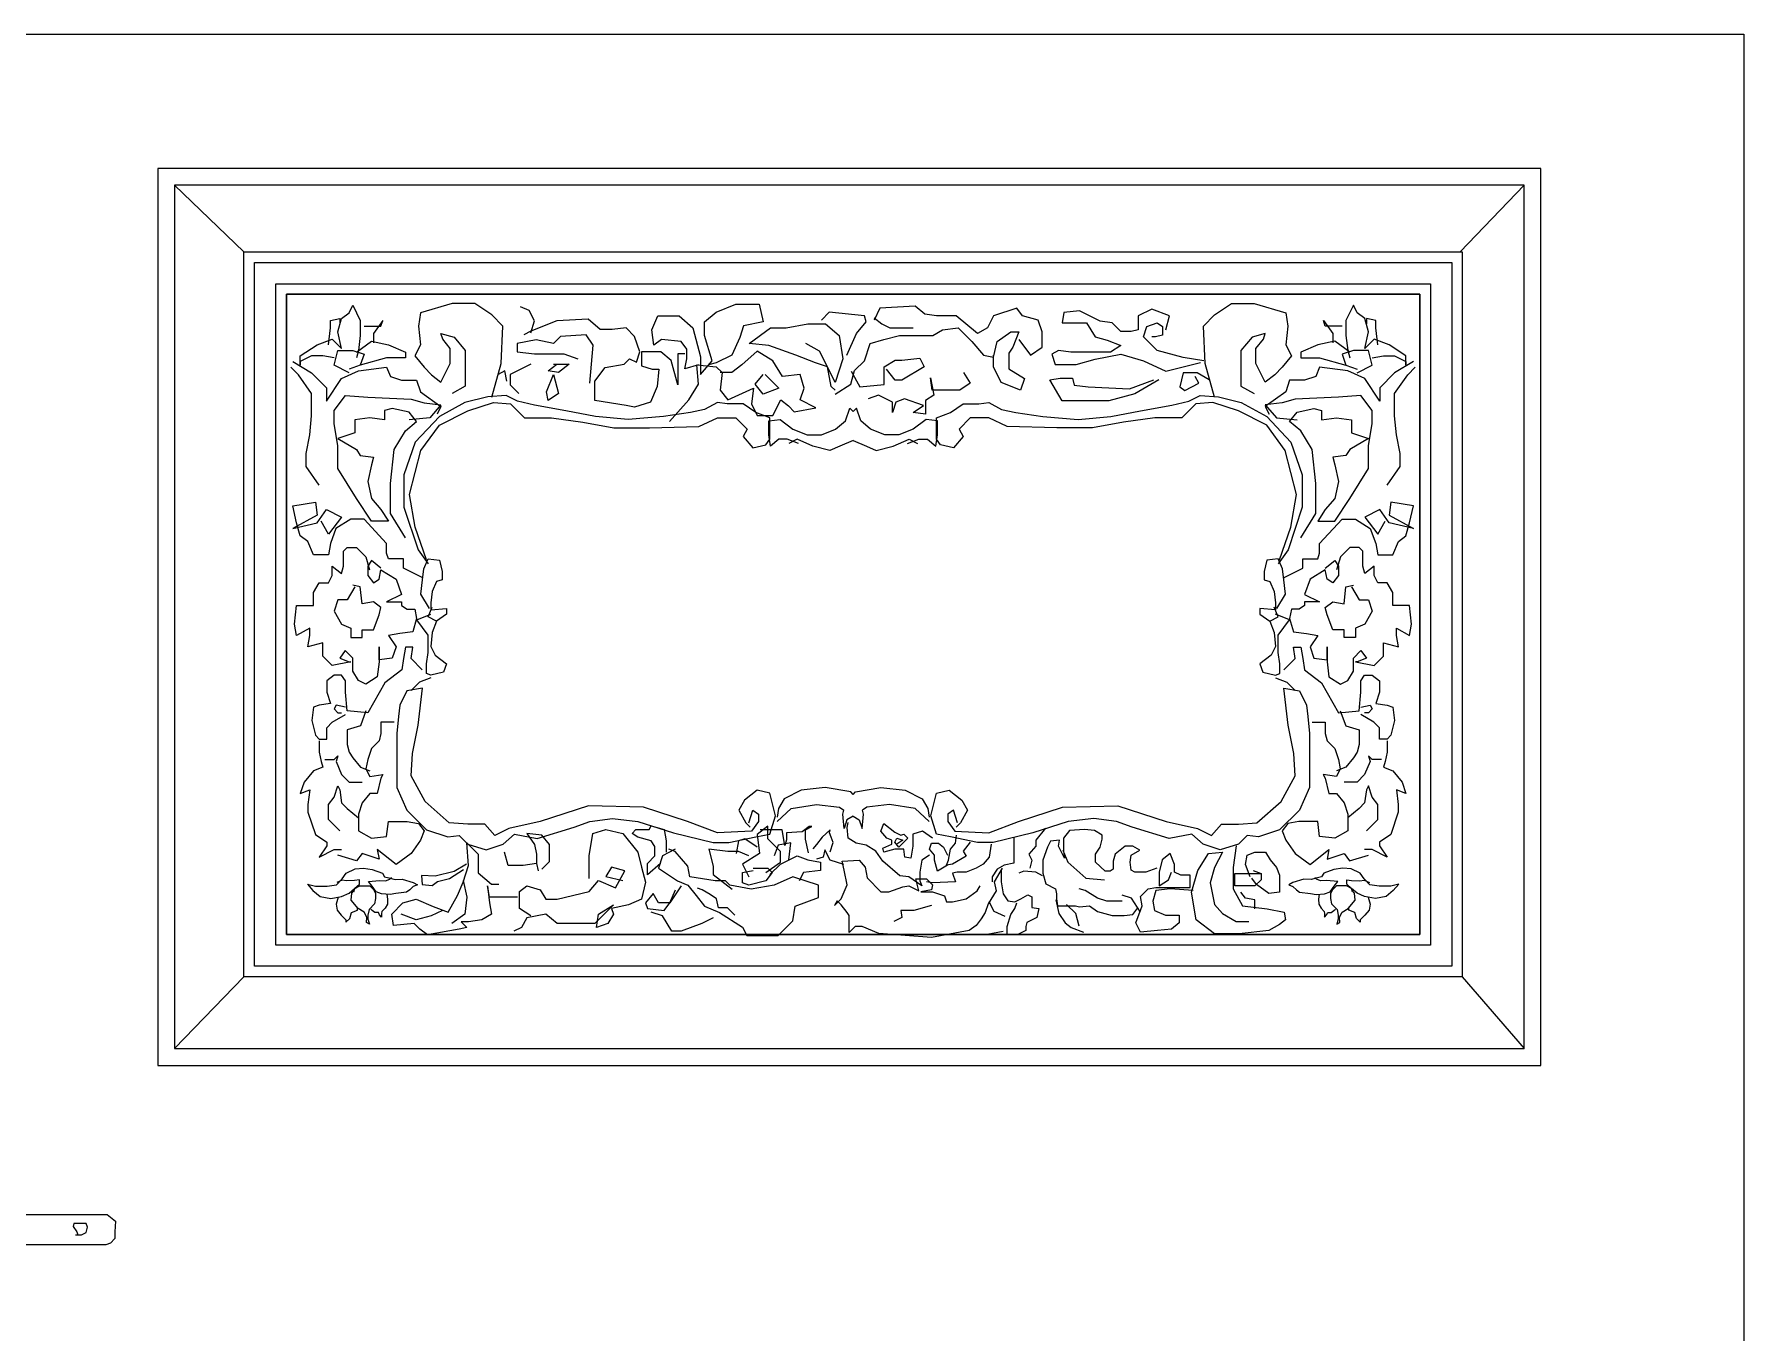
# Model space of a CAD drawing. Extents: x 1684 to 4686, y 4591 to 8092.
# Drawn here: x 3662 to 4686, y 7314 to 8092 of the extents above; entities that cross this region are included whole.
import ezdxf

# ---------------------------------------------------------------- set-up
doc = ezdxf.new("R2010")
doc.units = 0
doc.header["$MEASUREMENT"] = 0
for name, color, linetype in [('3', 3, 'CONTINUOUS'), ('4', 4, 'CONTINUOUS'), ('7', 7, 'CONTINUOUS')]:
    doc.layers.add(name, color=color, linetype=linetype)

msp = doc.modelspace()

# ---------------------------------------------------------------- linework, layer by layer
at = {"layer": '3'}
for p, q in [((3787.5, 7961.4), (3746, 8001.3)), ((4515.9, 7961.4), (4554.1, 8001.3)), ((3787.5, 7527.4), (3746, 7484.5)), ((4517.1, 7527.4), (4554.1, 7484.5))]:
    msp.add_line(p, q, dxfattribs=at)
for points in [[(4564.1, 8011.3), (3736, 8011.3), (3736, 7474.5), (4564.1, 7474.5)], [(4510.8, 7533.8), (3793.9, 7533.8), (3793.9, 7955.1), (4510.8, 7955.1)], [(4491.7, 7552.9), (3813, 7552.9), (3813, 7936), (4491.7, 7936)], [(4491.7, 7552.9), (3813, 7552.9), (3813, 7936), (4491.7, 7936)]]:
    msp.add_lwpolyline(points, close=True, dxfattribs=at)
for points in [[(4491.7, 7552.9), (4491.7, 7936), (3813, 7936), (3813, 7552.9)], [(3841.5, 7897.9), (3834.8, 7899.1), (3828, 7899.1), (3821.3, 7895.7), (3821.3, 7893.5), (3821.3, 7899.1), (3831.4, 7905.8), (3840.4, 7909.2), (3846, 7903.6), (3843.8, 7913.6), (3846, 7921.5), (3850.5, 7924.9), (3852.7, 7929.4), (3857.2, 7920.4), (3857.2, 7911.4), (3856.1, 7902.4), (3855, 7897.9)], [(3935.9, 7874.4), (3941.5, 7894.6), (3942.6, 7917), (3935.9, 7923.7), (3925.7, 7930.5), (3912.3, 7930.5), (3893.2, 7924.9), (3892.1, 7917), (3893.2, 7905.8), (3889.8, 7899.1), (3895.4, 7892.3), (3899.9, 7887.8), (3905.5, 7883.4), (3911.1, 7894.6), (3911.1, 7903.6), (3906.7, 7909.2), (3905.5, 7912.5), (3913.4, 7910.3), (3920.1, 7902.4), (3920.1, 7890.1), (3920.1, 7881.1), (3912.3, 7876.6)], [(3959.4, 7912.9), (3961.5, 7920.1), (3958.3, 7926.3), (3953.2, 7928.4)], [(4059.8, 7893.8), (4051.6, 7891.4), (4052.8, 7897.3), (4052.8, 7903.1), (4049.3, 7907.8), (4037.6, 7909), (4032.9, 7905.5), (4031.8, 7914.8), (4035.3, 7923), (4048.1, 7923), (4056.3, 7916), (4061, 7898.5), (4061, 7887.9), (4068, 7896.1), (4063.3, 7911.3), (4063.3, 7919.5), (4070.4, 7925.3), (4082.1, 7930), (4096.1, 7930), (4098.4, 7919.5), (4086.7, 7917.1), (4084.4, 7910.1), (4079.7, 7899.6), (4070.4, 7895), (4065.7, 7893.8)], [(4148.5, 7899.6), (4154.4, 7912.5), (4160.2, 7919.5), (4159.1, 7923), (4138, 7925.3), (4133.3, 7920.6)], [(4251.5, 7908.9), (4258.5, 7899.6), (4265.5, 7904.3), (4265.5, 7913.6), (4263.2, 7920.6), (4253.8, 7923), (4250.3, 7927.6), (4236.3, 7923), (4232.8, 7916), (4226.9, 7912.5), (4214, 7923), (4202.3, 7923), (4195.3, 7924.1), (4189.5, 7928.8), (4168.4, 7927.6), (4164.9, 7920.6)], [(4339.6, 7914.7), (4341.7, 7923), (4331.3, 7927.1), (4323.1, 7923), (4323.1, 7914.7), (4318.9, 7913.7), (4312.7, 7913.7), (4307.5, 7918.9), (4300.3, 7919.9), (4287.8, 7926.1), (4278.5, 7925.1), (4277.5, 7918.9), (4284.7, 7918.9), (4292, 7918.9), (4297.2, 7910.6), (4304.4, 7908.5), (4312.7, 7905.4), (4306.5, 7901.3), (4294.1, 7901.3), (4282.7, 7901.3), (4275.4, 7902.3), (4271.3, 7900.2), (4273.3, 7894), (4285.8, 7894), (4297.2, 7897.1), (4312.7, 7900.2), (4326.2, 7896.1), (4339.6, 7889.9), (4360.4, 7895.1)], [(4368.8, 7874.4), (4363.2, 7894.6), (4362.1, 7917), (4368.8, 7923.7), (4378.9, 7930.5), (4392.4, 7930.5), (4411.5, 7924.9), (4412.6, 7917), (4411.5, 7905.8), (4414.9, 7899.1), (4409.3, 7892.3), (4404.8, 7887.8), (4399.1, 7883.4), (4393.5, 7894.6), (4393.5, 7903.6), (4398, 7909.2), (4399.1, 7912.5), (4391.3, 7910.3), (4384.5, 7902.4), (4384.5, 7890.1), (4384.5, 7881.1), (4392.4, 7876.6)], [(4463.2, 7897.9), (4469.9, 7899.1), (4476.6, 7899.1), (4483.4, 7895.7), (4483.4, 7893.5), (4483.4, 7899.1), (4473.3, 7905.8), (4464.3, 7909.2), (4458.7, 7903.6), (4460.9, 7913.6), (4458.7, 7921.5), (4454.2, 7924.9), (4451.9, 7929.4), (4447.4, 7920.4), (4447.4, 7911.4), (4448.6, 7902.4), (4449.7, 7897.9)], [(3838.1, 7905.8), (3839.3, 7915.9), (3839.3, 7920.4), (3844.9, 7921.5), (3844.9, 7918.1)], [(3859.5, 7917), (3865.1, 7917), (3869.6, 7917), (3870.7, 7920.4), (3865.1, 7912.5), (3865.1, 7906.9)], [(4051.6, 7900.4), (4047.4, 7900.4), (4047.4, 7889.1), (4047.4, 7881.8), (4043.3, 7896.3), (4037.1, 7901.5), (4025.7, 7901.5), (4025.7, 7893.2), (4031.9, 7891.1), (4036, 7891.1), (4035, 7880.8), (4030.9, 7871.5), (4021.5, 7868.4), (4016.4, 7869.4), (3997.7, 7872.5), (3997.7, 7883.9), (4003.9, 7892.2), (4015.3, 7894.2), (4018.4, 7897.3), (4022.6, 7895.3), (4024.6, 7901.5), (4021.5, 7910.8), (4016.4, 7916), (4008.1, 7914.9), (4000.8, 7914.9), (3993.6, 7921.1), (3974.9, 7920.1), (3959.4, 7913.9), (3955.2, 7911.8)], [(4141.5, 7878.6), (4139.2, 7880.9), (4136.9, 7892.6), (4129.8, 7894.9), (4118.1, 7899.6), (4101.8, 7905.4), (4090.1, 7906.6), (4102.9, 7916), (4112.3, 7916), (4125.2, 7918.3), (4135.7, 7918.3), (4143.9, 7911.3), (4146.2, 7897.3), (4141.5, 7883.2), (4136.9, 7892.6), (4132.2, 7901.9), (4124, 7906.6)], [(4141.5, 7876.2), (4150.9, 7882.1), (4153.2, 7890.3), (4159.1, 7896.1), (4162.6, 7906.6), (4170.8, 7908.9), (4180.1, 7911.3), (4200, 7911.3), (4205.9, 7914.8), (4215.2, 7916), (4223.4, 7907.8), (4230.4, 7899.6), (4236.3, 7898.4), (4238.6, 7907.8), (4246.8, 7913.6), (4251.5, 7913.6), (4248, 7904.3), (4245.6, 7900.8), (4245.6, 7891.4), (4255, 7885.6), (4252.6, 7878.6), (4240.9, 7883.2), (4236.3, 7892.6), (4236.3, 7899.6)], [(4164.9, 7921.8), (4169.6, 7918.3), (4174.3, 7916), (4188.3, 7916)], [(4362.4, 7896.1), (4350, 7898.2), (4334.5, 7902.3), (4326.2, 7910.6), (4328.2, 7916.8), (4334.5, 7918.9), (4337.6, 7916.8), (4337.6, 7911.6), (4333.4, 7910.6), (4331.3, 7910.6)], [(4445.2, 7917), (4439.6, 7917), (4435.1, 7917), (4434, 7920.4), (4439.6, 7912.5), (4439.6, 7906.9)], [(4466.5, 7905.8), (4465.4, 7915.9), (4465.4, 7920.4), (4459.8, 7921.5), (4459.8, 7918.1)], [(3855, 7901.3), (3864, 7908), (3874.1, 7905.8), (3884.2, 7901.3), (3884.2, 7897.9), (3873, 7897.9), (3857.2, 7893.5)], [(3994.6, 7882.8), (3996.7, 7905.6), (3992.5, 7911.8), (3977, 7910.8), (3972.9, 7906.6), (3962.5, 7908.7), (3951.1, 7906.6), (3951.1, 7901.5), (3961.5, 7900.4), (3979.1, 7900.4), (3987.4, 7897.3)], [(4449.7, 7901.3), (4440.7, 7908), (4430.6, 7905.8), (4420.5, 7901.3), (4420.5, 7897.9), (4431.7, 7897.9), (4447.4, 7893.5)], [(3816.8, 7895.7), (3828, 7889), (3837, 7880), (3837, 7872.1), (3846, 7885.6), (3856.1, 7890.1), (3873, 7892.3), (3875.2, 7886.7), (3881.9, 7884.5), (3890.9, 7884.5), (3893.2, 7877.7), (3905.5, 7868.8), (3903.3, 7864.3)], [(3850.5, 7889), (3841.5, 7893.5), (3843.8, 7902.4), (3852.7, 7902.4), (3859.5, 7900.2), (3857.2, 7893.5), (3850.5, 7891.2)], [(3959.4, 7894.2), (3947, 7888), (3947, 7881.8), (3952.1, 7876.6)], [(3972.9, 7894.2), (3982.2, 7894.2), (3976, 7889.1), (3969.7, 7890.1), (3974.9, 7894.2)], [(4042.3, 7859.9), (4054, 7872.8), (4059.8, 7882.1), (4058.7, 7893.8), (4070.4, 7892.6), (4073.9, 7889.1), (4072.7, 7878.6), (4077.4, 7872.8), (4092.6, 7879.8), (4091.4, 7870.4), (4094.9, 7863.4), (4104.3, 7863.4), (4109, 7872.8), (4113.6, 7869.2), (4117.1, 7865.7), (4130, 7868.1), (4120.6, 7872.8), (4123, 7879.8), (4120.6, 7887.9), (4110.1, 7886.8), (4104.3, 7896.1), (4094.9, 7902), (4085.6, 7893.8), (4079.7, 7889.1), (4072.7, 7889.1)], [(4151.1, 7889.9), (4156.4, 7880.6), (4171, 7881.9), (4171, 7892.5), (4177.6, 7896.5), (4181.6, 7896.5), (4192.2, 7897.8), (4194.9, 7892.5), (4181.6, 7884.6), (4177.6, 7884.6), (4172.3, 7891.2)], [(4487.9, 7895.7), (4476.6, 7889), (4467.7, 7880), (4467.7, 7872.1), (4458.7, 7885.6), (4448.6, 7890.1), (4431.7, 7892.3), (4429.5, 7886.7), (4422.7, 7884.5), (4413.7, 7884.5), (4411.5, 7877.7), (4399.1, 7868.8), (4401.4, 7864.3)], [(4454.2, 7889), (4463.2, 7893.5), (4460.9, 7902.4), (4451.9, 7902.4), (4445.2, 7900.2), (4447.4, 7893.5), (4454.2, 7891.2)], [(3832.5, 7821.7), (3824.7, 7832.9), (3824.7, 7840.7), (3826.9, 7851.9), (3828, 7863.2), (3828, 7876.6), (3820.2, 7887.8), (3815.7, 7892.3)], [(3944.9, 7883.9), (3943.8, 7890.1), (3939.7, 7888)], [(3972.9, 7888), (3976, 7876.6), (3969.7, 7872.5), (3968.7, 7877.7), (3972.9, 7888)], [(4099.6, 7887.9), (4107.8, 7879.8), (4098.4, 7876.3), (4093.7, 7882.1), (4098.4, 7887.9)], [(4218.4, 7889.1), (4222.5, 7882.8), (4216.3, 7878.7), (4212.1, 7878.7), (4199.7, 7878.7), (4198.7, 7886), (4200.7, 7875.6), (4195.6, 7872.5), (4195.6, 7864.2), (4188.3, 7865.3), (4194.5, 7869.4), (4183.1, 7873.5), (4178, 7871.5), (4175.9, 7865.3), (4175.9, 7871.5), (4167.6, 7875.6), (4161.4, 7873.5)], [(4335.5, 7884.7), (4321, 7876.4), (4305.5, 7872.3), (4292, 7872.3), (4277.5, 7872.3), (4270.2, 7884.7), (4276.4, 7885.8), (4283.7, 7885.8), (4284.7, 7881.6), (4293, 7880.6), (4317.9, 7879.5), (4332.4, 7884.7)], [(4365.5, 7884.7), (4358.3, 7888.9), (4350, 7888.9), (4347.9, 7880.6), (4351, 7878.5), (4359.3, 7882.7), (4357.2, 7886.8)], [(4472.1, 7821.7), (4480, 7832.9), (4480, 7840.7), (4477.8, 7851.9), (4476.6, 7863.2), (4476.6, 7876.6), (4484.5, 7887.8), (4489, 7892.3)], [(3884.2, 7790.2), (3875.2, 7804.8), (3875.2, 7822.8), (3877.5, 7843), (3884.2, 7854.2), (3890.9, 7859.8), (3886.4, 7865.4), (3876.3, 7867.7), (3871.8, 7866.5), (3871.8, 7860.9), (3862.9, 7862), (3853.9, 7860.9), (3853.9, 7853.1), (3843.8, 7849.7), (3855, 7843), (3857.2, 7839.6), (3865.1, 7838.5), (3864, 7834), (3861.7, 7823.9), (3864, 7813.8), (3869.6, 7807.1), (3874.1, 7800.3), (3864, 7800.3), (3855, 7813.8), (3843.8, 7831.8), (3843.8, 7845.2), (3841.5, 7858.7), (3841.5, 7866.5), (3848.3, 7875.5), (3861.7, 7874.4), (3887.6, 7873.3), (3895.4, 7871), (3905.5, 7869.9), (3898.8, 7862), (3886.4, 7860.9)], [(3896.9, 7777.1), (3890.1, 7796.6), (3886.7, 7816.1), (3893.5, 7842.4), (3904.6, 7857.7), (3921.6, 7866.2), (3936.9, 7871.3), (3947.1, 7870.4), (3955.6, 7862), (3971.7, 7862), (3990.4, 7859.4), (4009.1, 7856), (4030.3, 7856), (4060, 7856.9), (4071.1, 7862), (4082.1, 7862), (4088.9, 7855.2), (4086.4, 7850.9), (4092.3, 7844.1), (4100, 7845.8), (4102.5, 7849.2), (4102.5, 7862), (4094, 7865.3), (4086.4, 7870.4), (4077, 7870.4), (4071.1, 7871.3), (4063.4, 7867), (4054.9, 7865.3), (4038.8, 7862.8), (4017.6, 7861.1), (3998, 7862.8), (3980.2, 7866.2), (3961.5, 7869.6), (3951.3, 7872.1), (3944.5, 7875.5), (3933.5, 7874.7), (3919.9, 7871.3), (3904.6, 7862.8), (3890.1, 7847.5), (3883.3, 7828), (3883.3, 7808.5), (3891.8, 7783), (3897.8, 7774.6)], [(4407.7, 7777.1), (4414.5, 7796.6), (4417.9, 7816.1), (4411.1, 7842.4), (4400.1, 7857.7), (4383.1, 7866.2), (4367.8, 7871.3), (4357.6, 7870.4), (4349.1, 7862), (4333, 7862), (4314.3, 7859.4), (4295.6, 7856), (4274.4, 7856), (4244.6, 7856.9), (4233.6, 7862), (4222.5, 7862), (4215.8, 7855.2), (4218.3, 7850.9), (4212.4, 7844.1), (4204.7, 7845.8), (4202.2, 7849.2), (4202.2, 7862), (4210.7, 7865.3), (4218.3, 7870.4), (4227.6, 7870.4), (4233.6, 7871.3), (4241.2, 7867), (4249.7, 7865.3), (4265.9, 7862.8), (4287.1, 7861.1), (4306.6, 7862.8), (4324.5, 7866.2), (4343.2, 7869.6), (4353.4, 7872.1), (4360.2, 7875.5), (4371.2, 7874.7), (4384.8, 7871.3), (4400.1, 7862.8), (4414.5, 7847.5), (4421.3, 7828), (4421.3, 7808.5), (4412.8, 7783), (4406.9, 7774.6)], [(4420.5, 7790.2), (4429.5, 7804.8), (4429.5, 7822.8), (4427.2, 7843), (4420.5, 7854.2), (4413.7, 7859.8), (4418.2, 7865.4), (4428.3, 7867.7), (4432.8, 7866.5), (4432.8, 7860.9), (4441.8, 7862), (4450.8, 7860.9), (4450.8, 7853.1), (4460.9, 7849.7), (4449.7, 7843), (4447.4, 7839.6), (4439.6, 7838.5), (4440.7, 7834), (4442.9, 7823.9), (4440.7, 7813.8), (4435.1, 7807.1), (4430.6, 7800.3), (4440.7, 7800.3), (4449.7, 7813.8), (4460.9, 7831.8), (4460.9, 7845.2), (4463.2, 7858.7), (4463.2, 7866.5), (4456.4, 7875.5), (4442.9, 7874.4), (4417.1, 7873.3), (4409.3, 7871), (4399.1, 7869.9), (4405.9, 7862), (4418.2, 7860.9)], [(4119.7, 7846.7), (4112.9, 7849.2), (4107.8, 7849.2), (4102.8, 7845), (4101.9, 7851.8), (4101.9, 7860.2), (4108.7, 7861.1), (4116.3, 7855.2), (4124.8, 7851.8), (4133.3, 7851.8), (4141.8, 7855.2), (4147.8, 7860.2), (4150.3, 7867.9), (4152.3, 7865.9)], [(4184.9, 7846.7), (4191.7, 7849.2), (4196.8, 7849.2), (4201.9, 7845), (4202.8, 7851.8), (4202.8, 7860.2), (4196, 7861.1), (4188.3, 7855.2), (4179.8, 7851.8), (4171.3, 7851.8), (4162.8, 7855.2), (4156.9, 7860.2), (4154.3, 7867.9), (4152.3, 7865.9)], [(4152.3, 7848.4), (4144.4, 7845), (4138.4, 7842.4), (4128.2, 7845), (4118.9, 7849.2), (4113.8, 7846.7)], [(4152.3, 7848.4), (4160.3, 7845), (4166.2, 7842.4), (4176.4, 7845), (4185.8, 7849.2), (4190.9, 7846.7)], [(3873, 7786.9), (3859.5, 7801.5), (3851.6, 7801.5), (3842.6, 7795.9), (3839.3, 7786.9), (3838.1, 7780.1), (3829.2, 7780.1), (3825.8, 7788), (3821.3, 7791.4), (3819.1, 7799.2), (3816.8, 7809.3), (3830.3, 7811.6), (3831.4, 7803.7), (3816.8, 7795.9), (3831.4, 7799.2), (3837, 7807.1), (3846, 7802.6), (3838.1, 7792.5), (3833.7, 7800.3)], [(4431.7, 7786.9), (4445.2, 7801.5), (4453.1, 7801.5), (4462, 7795.9), (4465.4, 7786.9), (4466.5, 7780.1), (4475.5, 7780.1), (4478.9, 7788), (4483.4, 7791.4), (4485.6, 7799.2), (4487.9, 7809.3), (4474.4, 7811.6), (4473.3, 7803.7), (4487.9, 7795.9), (4473.3, 7799.2), (4467.7, 7807.1), (4458.7, 7802.6), (4466.5, 7792.5), (4471, 7800.3)], [(3869.6, 7772.1), (3864, 7776.6), (3861.7, 7773.3), (3861.7, 7767.7), (3865.1, 7763.2), (3868.5, 7765.4), (3869.6, 7771), (3878.6, 7765.4), (3881.9, 7756.4), (3873, 7752), (3881.9, 7752), (3881.9, 7749.7), (3885.3, 7747.5), (3889.8, 7747.5), (3890.9, 7741.9), (3888.7, 7734), (3880.8, 7732.9), (3874.1, 7731.8), (3878.6, 7725), (3876.3, 7718.3), (3868.5, 7717.2), (3868.5, 7725), (3868.5, 7716.1), (3867.3, 7707.1), (3860.6, 7702.6), (3856.1, 7704.8), (3852.7, 7710.4), (3852.7, 7718.3), (3848.2, 7722.8), (3844.9, 7718.3), (3850.5, 7716.1), (3851.6, 7716.1), (3840.4, 7713.8), (3834.8, 7719.4), (3834.8, 7727.3), (3825.8, 7725), (3826.9, 7731.8), (3826.9, 7736.2), (3819, 7731.8), (3817.9, 7738.5), (3819, 7749.7), (3826.9, 7749.7), (3829.2, 7749.7), (3829.2, 7757.6), (3832.5, 7763.2), (3838.1, 7763.2), (3840.4, 7767.7), (3840.4, 7773.3), (3846, 7768.8), (3847.1, 7773.3), (3847.1, 7782.2), (3849.4, 7784.5), (3855, 7784.5), (3860.6, 7778.9), (3862.8, 7771)], [(3894.3, 7766.4), (3883.1, 7772), (3883.1, 7777.6), (3874.1, 7777.6), (3873, 7781), (3873, 7786.9)], [(4410.4, 7766.4), (4421.6, 7772), (4421.6, 7777.6), (4430.6, 7777.6), (4431.7, 7781), (4431.7, 7786.9)], [(4435.1, 7772.1), (4440.7, 7776.6), (4442.9, 7773.3), (4442.9, 7767.7), (4439.6, 7763.2), (4436.2, 7765.4), (4435.1, 7771), (4426.1, 7765.4), (4422.7, 7756.4), (4431.7, 7752), (4422.7, 7752), (4422.7, 7749.7), (4419.4, 7747.5), (4414.9, 7747.5), (4413.7, 7741.9), (4416, 7734), (4423.9, 7732.9), (4430.6, 7731.8), (4426.1, 7725), (4428.3, 7718.3), (4436.2, 7717.2), (4436.2, 7725), (4436.2, 7716.1), (4437.3, 7707.1), (4444.1, 7702.6), (4448.6, 7704.8), (4451.9, 7710.4), (4451.9, 7718.3), (4456.4, 7722.8), (4459.8, 7718.3), (4454.2, 7716.1), (4453.1, 7716.1), (4464.3, 7713.8), (4469.9, 7719.4), (4469.9, 7727.3), (4478.9, 7725), (4477.8, 7731.8), (4477.8, 7736.2), (4485.6, 7731.8), (4486.7, 7738.5), (4485.6, 7749.7), (4477.8, 7749.7), (4475.5, 7749.7), (4475.5, 7757.6), (4472.1, 7763.2), (4466.5, 7763.2), (4464.3, 7767.7), (4464.3, 7773.3), (4458.7, 7768.8), (4457.5, 7773.3), (4457.5, 7782.2), (4455.3, 7784.5), (4449.7, 7784.5), (4444.1, 7778.9), (4441.8, 7771)], [(3898.6, 7748), (3893.5, 7756.5), (3894.4, 7765), (3895.2, 7771.7), (3897.8, 7777.7), (3904.6, 7776.8), (3906.3, 7770.1), (3906.3, 7765), (3902.9, 7764.1), (3900.3, 7758.2), (3899.5, 7751.4), (3899.5, 7747.1), (3908.8, 7748), (3908.8, 7744.6), (3902.9, 7740.4), (3897.8, 7742.9), (3900.3, 7748.8)], [(4406.1, 7748), (4411.2, 7756.5), (4410.3, 7765), (4409.5, 7771.7), (4406.9, 7777.7), (4400.1, 7776.8), (4398.4, 7770.1), (4398.4, 7765), (4401.8, 7764.1), (4404.4, 7758.2), (4405.2, 7751.4), (4405.2, 7747.1), (4395.9, 7748), (4395.9, 7744.6), (4401.8, 7740.4), (4406.9, 7742.9), (4404.4, 7748.8)], [(3853.9, 7760.9), (3849.4, 7753.1), (3843.8, 7753.1), (3841.5, 7746.3), (3846, 7738.5), (3851.6, 7736.2), (3851.6, 7730.6), (3858.4, 7730.6), (3858.4, 7735.1), (3865.1, 7735.1), (3868.5, 7744.1), (3869.6, 7748.6), (3865.1, 7752), (3858.4, 7750.8), (3857.2, 7760.9), (3852.7, 7762)], [(4450.8, 7760.9), (4455.3, 7753.1), (4460.9, 7753.1), (4463.2, 7746.3), (4458.7, 7738.5), (4453.1, 7736.2), (4453.1, 7730.6), (4446.3, 7730.6), (4446.3, 7735.1), (4439.6, 7735.1), (4436.2, 7744.1), (4435.1, 7748.6), (4439.6, 7752), (4446.3, 7750.8), (4447.4, 7760.9), (4451.9, 7762)], [(3902.9, 7740.4), (3900.3, 7733.6), (3899.5, 7725.1), (3902, 7720), (3908.8, 7714.9), (3907.1, 7709.8), (3899.5, 7708.1), (3896.9, 7709), (3896.9, 7714.9), (3897.8, 7721.7), (3897.8, 7731.9), (3891, 7741.2), (3899.5, 7744.6)], [(4401.8, 7740.4), (4404.4, 7733.6), (4405.2, 7725.1), (4402.7, 7720), (4395.9, 7714.9), (4397.6, 7709.8), (4405.2, 7708.1), (4407.8, 7709), (4407.8, 7714.9), (4406.9, 7721.7), (4406.9, 7731.9), (4413.7, 7741.2), (4405.2, 7744.6)], [(3894.3, 7711.3), (3887.6, 7718.1), (3888.7, 7724.8), (3884.2, 7724.8), (3883.1, 7718.1), (3882, 7711.3), (3871.9, 7703.5), (3861.8, 7685.5), (3849.4, 7686.6), (3848.3, 7697.9), (3848.3, 7704.6), (3846, 7708), (3841.5, 7708), (3837.1, 7704.6), (3837.1, 7697.9), (3839.3, 7691.1), (3832.6, 7690), (3829.2, 7688.9), (3828.1, 7681), (3830.3, 7672.1), (3832.6, 7669.8), (3837.1, 7669.8), (3837.1, 7676.5), (3840.4, 7679.9), (3848.3, 7684.4)], [(4410.3, 7711.3), (4417.1, 7718.1), (4416, 7724.8), (4420.4, 7724.8), (4421.6, 7718.1), (4422.7, 7711.3), (4432.8, 7703.5), (4442.9, 7685.5), (4455.3, 7686.6), (4456.4, 7697.9), (4456.4, 7704.6), (4458.6, 7708), (4463.1, 7708), (4467.6, 7704.6), (4467.6, 7697.9), (4465.4, 7691.1), (4472.1, 7690), (4475.5, 7688.9), (4476.6, 7681), (4474.4, 7672.1), (4472.1, 7669.8), (4467.6, 7669.8), (4467.6, 7676.5), (4464.2, 7679.9), (4456.4, 7684.4)], [(4089.8, 7619.7), (4092.3, 7627.3), (4095.7, 7624.8), (4095.7, 7620.5), (4091.5, 7614.6), (4071.1, 7613.7), (4053.2, 7620.5), (4026.9, 7629), (3993.8, 7629.8), (3964.9, 7620.5), (3946.2, 7616.3), (3937.7, 7612), (3931.8, 7618.8), (3921.6, 7618.8), (3910.5, 7619.7), (3896.1, 7632.4), (3887.6, 7647.7), (3888.4, 7661.2), (3891.8, 7678.2), (3894.4, 7700.3), (3885, 7698.6), (3880.8, 7690.1), (3880, 7683.3), (3879.1, 7673.1), (3879.1, 7654.5), (3879.1, 7640.9), (3885, 7627.3), (3896.9, 7615.4), (3909.7, 7611.2), (3916.5, 7612), (3921.6, 7606.9), (3932.6, 7603.5), (3942.8, 7606.9), (3949.6, 7612.9), (3963.2, 7610.3), (3985.3, 7617.1), (3994.6, 7620.5), (4008.2, 7622.2), (4023.5, 7620.5), (4044.8, 7613.7), (4068.5, 7607.8), (4077.9, 7607.8), (4094, 7611.2), (4102.5, 7612.9), (4105.9, 7623.9), (4102.5, 7637.5), (4094.9, 7639.2), (4087.2, 7633.2), (4083.8, 7627.3), (4088.1, 7619.7), (4090.6, 7617.1)], [(3899.5, 7706.4), (3892.7, 7703.9), (3887.6, 7698.8)], [(4214.9, 7619.7), (4212.4, 7627.3), (4209, 7624.8), (4209, 7620.5), (4213.2, 7614.6), (4233.6, 7613.7), (4251.4, 7620.5), (4277.8, 7629), (4310.9, 7629.8), (4339.8, 7620.5), (4358.5, 7616.3), (4367, 7612), (4372.9, 7618.8), (4383.1, 7618.8), (4394.1, 7619.7), (4408.6, 7632.4), (4417.1, 7647.7), (4416.2, 7661.2), (4412.8, 7678.2), (4410.3, 7700.3), (4419.6, 7698.6), (4423.9, 7690.1), (4424.7, 7683.3), (4425.6, 7673.1), (4425.6, 7654.5), (4425.6, 7640.9), (4419.6, 7627.3), (4407.7, 7615.4), (4395, 7611.2), (4388.2, 7612), (4383.1, 7606.9), (4372.1, 7603.5), (4361.9, 7606.9), (4355.1, 7612.9), (4341.5, 7610.3), (4319.4, 7617.1), (4310, 7620.5), (4296.4, 7622.2), (4281.2, 7620.5), (4259.9, 7613.7), (4236.1, 7607.8), (4226.8, 7607.8), (4210.7, 7611.2), (4202.2, 7612.9), (4198.8, 7623.9), (4202.2, 7637.5), (4209.8, 7639.2), (4217.4, 7633.2), (4220.8, 7627.3), (4216.6, 7619.7), (4214.1, 7617.1)], [(4405.2, 7706.4), (4412, 7703.9), (4417.1, 7698.8)], [(3848.3, 7688.9), (3842.7, 7690), (3841.5, 7687.8), (3843.8, 7685.5), (3846, 7685.5)], [(4456.4, 7688.9), (4462, 7690), (4463.1, 7687.8), (4460.9, 7685.5), (4458.6, 7685.5)], [(3860.6, 7686.6), (3857.3, 7677.7), (3849.4, 7675.4), (3849.4, 7666.5), (3850.5, 7662)], [(3877.5, 7679.9), (3869.6, 7679.9), (3869.6, 7673.2), (3868.5, 7668.7), (3864, 7664.2), (3861.8, 7657.5), (3860.6, 7651.9), (3862.9, 7647.4), (3870.7, 7648.5), (3869.6, 7646.3)], [(4427.2, 7679.9), (4435, 7679.9), (4435, 7673.2), (4436.2, 7668.7), (4440.7, 7664.2), (4442.9, 7657.5), (4444, 7651.9), (4441.8, 7647.4), (4433.9, 7648.5), (4435, 7646.3)], [(4444, 7686.6), (4447.4, 7677.7), (4455.3, 7675.4), (4455.3, 7666.5), (4454.1, 7662)], [(3832.6, 7668.7), (3832.6, 7662), (3833.7, 7656.4), (3834.8, 7653), (3829.2, 7650.7), (3823.6, 7644), (3821.3, 7637.3), (3826.9, 7639.5), (3825.8, 7630.6), (3825.8, 7626.1), (3830.3, 7612.6), (3837.1, 7608.1), (3837.1, 7605.9), (3832.6, 7599.1), (3841.5, 7603.6), (3843.8, 7603.6), (3846, 7603.6)], [(4472.1, 7668.7), (4472.1, 7662), (4471, 7656.4), (4469.9, 7653), (4475.5, 7650.7), (4481.1, 7644), (4483.3, 7637.3), (4477.7, 7639.5), (4478.8, 7630.6), (4478.8, 7626.1), (4474.4, 7612.6), (4467.6, 7608.1), (4467.6, 7605.9), (4472.1, 7599.1), (4463.1, 7603.6), (4460.9, 7603.6), (4458.6, 7603.6)], [(3835.9, 7657.5), (3841.5, 7657.5), (3843.8, 7659.7), (3842.7, 7656.4), (3846, 7648.5), (3850.5, 7644), (3858.4, 7644)], [(3850.5, 7662), (3852.8, 7658.6), (3857.3, 7653), (3862.9, 7650.7)], [(4454.1, 7662), (4451.9, 7658.6), (4447.4, 7653), (4441.8, 7650.7)], [(4468.7, 7657.5), (4463.1, 7657.5), (4460.9, 7659.7), (4462, 7656.4), (4458.6, 7648.5), (4454.1, 7644), (4446.3, 7644)], [(3844.9, 7614.8), (3838.2, 7621.6), (3838.2, 7630.6), (3841.5, 7635), (3843.8, 7641.8), (3844.9, 7639.5), (3846, 7631.7), (3849.4, 7628.3), (3856.1, 7622.7)], [(3869.6, 7646.3), (3867.4, 7637.3), (3862.9, 7637.3), (3858.4, 7631.7), (3856.1, 7624.9), (3856.1, 7614.8), (3864, 7610.4), (3873, 7611.5), (3874.1, 7620.5), (3882, 7620.5), (3885.3, 7620.5), (3892.1, 7619.3), (3895.5, 7614.8), (3893.2, 7609.2), (3887.6, 7601.4), (3878.6, 7594.7), (3867.4, 7603.6), (3868.5, 7598), (3858.4, 7601.4), (3855, 7596.9), (3843.8, 7600.3)], [(4152.3, 7636.7), (4150.9, 7638.3), (4135.6, 7640.9), (4121.2, 7639.2), (4111, 7634.1), (4107.6, 7628.2), (4106.8, 7623.1)], [(4152.3, 7636.7), (4153.7, 7638.3), (4169, 7640.9), (4183.5, 7639.2), (4193.7, 7634.1), (4197.1, 7628.2), (4197.9, 7623.1)], [(4435, 7646.3), (4437.3, 7637.3), (4441.8, 7637.3), (4446.3, 7631.7), (4448.5, 7624.9), (4448.5, 7614.8), (4440.7, 7610.4), (4431.7, 7611.5), (4430.6, 7620.5), (4422.7, 7620.5), (4419.3, 7620.5), (4412.6, 7619.3), (4409.2, 7614.8), (4411.5, 7609.2), (4417.1, 7601.4), (4426.1, 7594.7), (4437.3, 7603.6), (4436.2, 7598), (4446.3, 7601.4), (4449.6, 7596.9), (4460.9, 7600.3)], [(4459.8, 7614.8), (4466.5, 7621.6), (4466.5, 7630.6), (4463.1, 7635), (4460.9, 7641.8), (4459.8, 7639.5), (4458.6, 7631.7), (4455.3, 7628.3), (4448.5, 7622.7)], [(4106.8, 7620.5), (4115.3, 7628.2), (4130.5, 7630.7), (4144.1, 7629), (4146.7, 7627.3)], [(4152.3, 7623.7), (4148.6, 7621.4), (4146.9, 7616.3), (4146.1, 7624.8), (4146.7, 7627.3)], [(4152.3, 7623.7), (4156, 7621.4), (4157.7, 7616.3), (4158.6, 7624.8), (4157.9, 7627.3)], [(4197.9, 7620.5), (4189.4, 7628.2), (4174.1, 7630.7), (4160.5, 7629), (4157.9, 7627.3)], [(4037, 7595.4), (4029.1, 7588.6), (4029.1, 7595.4), (4033.6, 7599.9), (4033.6, 7605.5), (4031.3, 7608.8), (4023.5, 7611.1), (4020.1, 7613.3), (4022.3, 7615.6), (4030.2, 7615.6), (4031.3, 7617.8), (4039.2, 7615.6), (4040.4, 7608.8), (4040.4, 7602.1)], [(4100, 7590), (4108.8, 7596.2), (4108.8, 7602.5), (4105, 7606.3), (4101.2, 7610.1), (4101.2, 7613.9), (4101.2, 7617.6), (4094.9, 7612.6), (4096.2, 7601.3), (4086.1, 7595), (4089.9, 7587.4)], [(4125.6, 7601.8), (4123.9, 7609.9), (4123.9, 7615.4), (4127.7, 7617.5), (4126.1, 7617.5), (4121.8, 7614.3), (4112.5, 7613.7), (4112.5, 7609.4), (4111.4, 7606.1), (4109.8, 7615.4), (4102.2, 7615.4), (4096.7, 7615.4)], [(4198.1, 7600.3), (4193.4, 7597.4), (4192.2, 7590.2), (4192.2, 7584.9), (4193.4, 7581.9), (4185.6, 7587.3), (4180.3, 7587.9), (4170.2, 7596.8), (4166, 7602.7), (4160.1, 7606.3), (4154.1, 7607.4), (4149.4, 7610.4), (4148.8, 7616.9), (4149.4, 7619.9)], [(4199.9, 7610.4), (4193.9, 7614.6), (4188, 7612.8), (4188, 7605.7), (4186.8, 7598.5), (4183.3, 7599.1), (4182.7, 7603.9), (4177.3, 7603.9), (4170.8, 7602.1), (4170.2, 7604.5), (4175.5, 7606.9), (4175.5, 7609.2), (4172.6, 7610.4), (4169, 7614.6), (4170.8, 7619.3), (4177.3, 7614), (4180.9, 7612.2), (4182.7, 7612.8), (4185, 7610.4), (4179.7, 7605.1), (4177.3, 7608), (4178.5, 7610.4), (4182.1, 7609.2), (4178.5, 7606.9)], [(3951.4, 7575.1), (3943.5, 7575.1), (3934.5, 7575.1), (3933.4, 7581.9), (3934.5, 7571.7), (3935.7, 7565), (3930, 7561.6), (3922.1, 7560.5), (3917.6, 7560.5), (3921, 7557.1), (3916.5, 7556), (3897.4, 7552.6), (3892.9, 7556), (3889.5, 7559.4), (3877.1, 7558.2), (3876, 7565), (3882.7, 7571.7), (3890.6, 7574), (3900.8, 7569.5), (3909.8, 7566.1), (3915.4, 7576.2), (3918.8, 7584.1), (3922.1, 7594.2), (3921, 7607.7), (3927.8, 7601), (3927.8, 7589.7), (3935.7, 7583), (3940.2, 7583)], [(3994.2, 7586.4), (3994.2, 7599.9), (3996.4, 7613.3), (4004.3, 7615.6), (4014.5, 7613.3), (4023.5, 7602.1), (4025.7, 7593.1), (4028, 7584.1), (4025.7, 7574), (4017.8, 7570.6), (4007.7, 7568.4), (4007.7, 7568.4), (4008.8, 7565), (4005.5, 7559.4), (3998.7, 7557.1), (3999.8, 7565), (4008.8, 7570.6), (3997.6, 7559.4), (3984.1, 7559.4), (3975.1, 7559.4), (3968.3, 7565), (3957, 7562.7), (3953.7, 7557.1), (3949.2, 7554.9)], [(3966, 7592), (3970.6, 7596.5), (3970.6, 7606.6), (3966, 7612.2), (3957, 7613.3), (3961.5, 7606.6), (3962.7, 7601), (3962.7, 7595.4), (3963.8, 7590.9)], [(4094.9, 7605.1), (4087.4, 7610.1), (4083.6, 7608.8), (4082.3, 7601.3)], [(4113.8, 7597.5), (4115.1, 7607.6), (4107.5, 7606.3), (4105, 7600)], [(4138.6, 7602.3), (4140.3, 7607.8), (4139.2, 7611), (4138.1, 7613.7), (4138.6, 7615.4), (4133.7, 7611), (4130.5, 7606.7), (4128.3, 7604)], [(4234.9, 7606.9), (4233.8, 7599.1), (4230.2, 7595), (4226, 7592.6), (4220.1, 7590.2), (4214.7, 7590.2), (4211.8, 7589.6), (4213.6, 7584.3), (4199.9, 7583.7), (4196.3, 7584.3)], [(4208.8, 7594.4), (4202.9, 7590.8), (4201.1, 7597.4), (4201.1, 7600.3), (4198.1, 7603.9), (4199.3, 7607.4), (4203.5, 7607.4), (4206.4, 7605.1), (4208.8, 7600.3)], [(4222.5, 7608), (4218.3, 7602.7), (4220.1, 7599.7), (4211.8, 7595), (4208.2, 7594.4), (4209.4, 7597.4), (4210.6, 7603.9), (4213.6, 7607.4), (4214.2, 7612.2)], [(4248.6, 7611), (4248.6, 7595.6), (4242.7, 7594.4), (4238.5, 7592), (4235.5, 7587.3), (4235.5, 7584.3)], [(4267.6, 7616.4), (4261.7, 7609.2), (4261.7, 7605.7), (4257.5, 7600.9), (4259.3, 7597.4), (4258.1, 7592.6)], [(4334.2, 7592.6), (4327.7, 7590.2), (4321.1, 7590.2), (4318.8, 7591.4), (4318.2, 7596.1), (4318.8, 7600.3), (4324.1, 7603.3), (4319.9, 7605.6), (4315.2, 7605.6), (4309.2, 7600.9), (4308.1, 7596.7), (4308.1, 7592), (4306.3, 7590.8), (4303.3, 7590.8), (4297.4, 7596.1), (4297.4, 7600.9), (4300.3, 7605), (4301.5, 7609.8), (4301.5, 7612.2), (4296.8, 7615.1), (4290.8, 7615.7), (4281.9, 7615.1), (4278.3, 7610.4), (4278.3, 7602.7), (4278.9, 7598.5), (4275.4, 7605.6), (4276, 7609.2), (4270.6, 7608.6), (4268.8, 7605), (4265.9, 7597.3), (4265.9, 7589.6), (4267.7, 7583.1), (4273.6, 7580.1), (4274.2, 7577.1), (4274.2, 7574.2), (4274.8, 7570), (4281.3, 7570), (4285.5, 7570), (4287.9, 7569.4), (4293.8, 7570), (4298.6, 7566.5), (4307.5, 7564.1), (4314.6, 7564.1), (4319.9, 7564.7), (4322.9, 7568.8)], [(3962.7, 7595.4), (3954.8, 7594.2), (3945.8, 7594.2), (3943.5, 7602.1)], [(4045.8, 7603.8), (4038.2, 7600), (4035.7, 7592.5), (4047.1, 7584.9), (4053.4, 7582.4), (4058.4, 7576.1), (4063.4, 7569.8), (4072.3, 7566), (4086.1, 7557.2), (4088.6, 7552.2), (4107.5, 7552.2), (4116.3, 7561), (4117.6, 7569.8), (4131.5, 7574.9), (4131.5, 7582.4), (4116.3, 7587.4), (4105, 7582.4), (4091.2, 7579.9), (4078.6, 7582.4), (4076, 7584.9), (4069.7, 7584.9), (4054.6, 7587.4), (4053.4, 7593.7), (4045.8, 7602.5), (4042, 7603.8)], [(4089.9, 7600), (4083.6, 7602.5), (4077.3, 7602.5), (4066, 7603.8), (4068.5, 7593.7), (4068.5, 7588.7), (4079.8, 7579.9)], [(4102.5, 7588.7), (4108.8, 7595), (4118.9, 7600), (4125.2, 7597.5), (4132.7, 7596.2), (4132.7, 7591.2), (4122.6, 7590), (4120.1, 7584.9)], [(4146.8, 7594.7), (4138.6, 7597.4), (4135.4, 7603.4), (4134.3, 7599.1), (4130.5, 7598)], [(4241.5, 7592.6), (4236.7, 7584.3), (4237.9, 7579), (4233.2, 7571.2), (4231.4, 7565.9), (4229, 7562.3), (4226, 7558.2), (4221.9, 7555.2), (4199.3, 7551.1), (4167.8, 7553.4), (4157.7, 7557.6), (4153.5, 7557.6), (4150, 7554), (4150, 7558.8), (4150, 7564.1), (4148.8, 7565.9), (4145.2, 7570.6), (4142.8, 7573), (4141.1, 7570.1), (4145.2, 7574.2), (4148.8, 7582.5), (4147, 7591.4), (4145.8, 7596.8), (4155.9, 7597.4), (4159.5, 7593.2), (4160.7, 7586.7), (4169, 7578.4), (4173.7, 7578.4), (4182.1, 7581.3), (4185.6, 7581.9), (4191.6, 7579), (4189.8, 7586.1), (4196.3, 7586.1), (4199.9, 7582.5), (4199.3, 7579.5), (4192.8, 7578.4), (4199.9, 7578.4), (4207, 7576), (4208.2, 7572.4), (4211.8, 7572.4), (4220.1, 7574.2), (4226.6, 7579), (4228.4, 7581.9)], [(4277.9, 7603.3), (4280.9, 7596.1), (4291.6, 7586.6), (4302.9, 7585.5)], [(4355.9, 7579.1), (4342.1, 7580.1), (4333.7, 7579.1), (4331.9, 7572.7), (4332.8, 7567.2), (4339.3, 7564.4), (4347.6, 7564.4), (4347.6, 7559.8), (4343, 7556.1), (4334.7, 7555.2), (4324.5, 7554.2), (4321.7, 7559.8), (4325.4, 7569.9), (4324.5, 7575.5), (4329.1, 7580.1), (4333.7, 7581), (4340.2, 7581), (4348.5, 7581), (4354.1, 7581), (4354.1, 7588.4), (4348.5, 7588.4), (4344.8, 7590.2), (4344.8, 7594.8), (4342.1, 7601.3), (4337.4, 7597.6), (4335.6, 7590.2), (4335.6, 7581.9), (4341.1, 7585.6), (4343, 7590.2)], [(4381.8, 7605.9), (4379.9, 7593), (4379.9, 7580.1), (4385.5, 7569.9), (4400.2, 7568.1), (4410.4, 7566.2), (4411.3, 7561.6), (4407.6, 7558.8), (4401.2, 7555.2), (4383.6, 7553.3), (4368.8, 7553.3), (4357.8, 7561.6), (4355, 7578.2), (4358.7, 7591.1), (4365.1, 7601.3), (4373.5, 7602.2), (4368.8, 7593), (4366.1, 7583.8), (4368.8, 7570.8), (4373.5, 7565.3), (4381.8, 7560.7), (4389.2, 7560.7)], [(4390.1, 7587.4), (4387.3, 7594.8), (4388.2, 7600.4), (4392.9, 7602.2), (4399.3, 7602.2), (4402.1, 7597.6), (4405.8, 7593), (4407.6, 7588.4), (4407.6, 7583.8), (4407.6, 7578.2), (4401.2, 7577.3), (4393.8, 7582.8), (4391, 7586.5)], [(3920.8, 7595), (3913.5, 7590.5), (3902, 7587.7), (3893.8, 7588.2), (3894.2, 7582.7), (3900.2, 7582.2), (3903.4, 7584.5), (3910.7, 7586.3), (3919, 7591.8)], [(3959.3, 7563.9), (3952.5, 7568.4), (3952.5, 7578.5), (3957, 7581.9), (3964.9, 7579.6), (3968.3, 7574), (3975.1, 7574), (3994.2, 7578.5), (3999.8, 7585.2), (4010, 7580.7), (4015.6, 7590.9), (4007.7, 7593.1), (4004.3, 7587.5), (4014.5, 7585.2)], [(4092.4, 7592.5), (4101.2, 7592.5), (4103.8, 7590), (4100, 7584.9), (4089.9, 7582.4), (4086.1, 7583.7), (4086.1, 7590), (4092.4, 7591.2)], [(4240.9, 7591.4), (4240.9, 7584.3), (4242.1, 7577.2), (4245, 7573), (4249.2, 7572.4), (4252.8, 7574.2), (4256.9, 7576.6), (4259.3, 7575.4), (4259.3, 7570.6), (4259.3, 7568.9), (4263.5, 7568.3), (4262.3, 7562.9), (4256.3, 7560), (4255.7, 7557.6), (4255.7, 7555.2), (4251, 7552.8), (4244.5, 7552.8), (4244.5, 7557.6), (4246.8, 7564.7), (4249.2, 7568.3), (4250.4, 7571.8)], [(4265.8, 7587.9), (4261.7, 7590.2), (4254.6, 7590.8), (4251.6, 7589.6)], [(4391.9, 7591.1), (4396.6, 7589.3), (4396.6, 7585.6), (4392.9, 7581.9), (4385.5, 7581.9), (4380.9, 7581.9), (4380.9, 7589.3), (4389.2, 7589.3), (4396.6, 7589.3)], [(3918.8, 7585.2), (3921, 7575.1), (3919.9, 7565), (3912, 7559.4)], [(4049.4, 7581.9), (4042.6, 7571.7), (4035.8, 7571.7), (4032.5, 7577.4), (4028, 7571.7), (4029.1, 7568.4), (4039.2, 7567.2), (4042.6, 7571.7), (4046, 7579.6)], [(4081.5, 7564.3), (4077.2, 7568.7), (4071.7, 7568.7), (4070.6, 7574.1), (4066.8, 7576.8), (4061.9, 7579.5), (4059.2, 7580.6)], [(4313.4, 7572.7), (4304.2, 7572.7), (4298.6, 7574.5), (4291.3, 7579.1), (4287.6, 7580.1)], [(4324.5, 7566.2), (4319, 7574.5), (4313.4, 7576.4)], [(4392.9, 7568.1), (4392.9, 7573.6), (4387.3, 7574.5), (4384.5, 7578.2)], [(3906.4, 7567.2), (3899.6, 7563.9), (3890.6, 7561.6), (3881.6, 7565)], [(4068.5, 7562.7), (4061.7, 7559.4), (4049.4, 7554.9), (4043.7, 7554.9), (4038.1, 7563.9), (4031.3, 7566.1)], [(4199.3, 7570.1), (4188.6, 7567.1), (4183.8, 7567.1), (4180.9, 7567.1), (4181.5, 7562.9), (4176.7, 7560.6)], [(4243.3, 7563.5), (4236.7, 7566.5), (4233.8, 7572.4)], [(4273.7, 7573.6), (4275.6, 7565.3), (4279.3, 7559.8), (4282.9, 7557), (4290.3, 7554.2)], [(4287.6, 7557.9), (4285.7, 7565.3), (4280.2, 7570.8)], [(4242.1, 7554.6), (4232.6, 7552.8), (4220.1, 7552.8)], [(3579.8, 7385.3), (3705.7, 7385.3), (3710.7, 7381.2), (3710.3, 7374.8), (3710.3, 7370.8), (3707.6, 7368), (3704.8, 7367.1), (3580.2, 7367.1), (3574.3, 7373.5), (3574.8, 7378.9), (3575.7, 7382.6), (3578.9, 7384.4)], [(3686.6, 7373), (3690.3, 7373), (3693, 7374.4), (3693.9, 7377.6), (3693, 7379.8), (3685.7, 7379.8), (3685.3, 7378), (3687.5, 7374.8), (3688, 7373)]]:
    msp.add_lwpolyline(points, dxfattribs=at)
at = {"layer": '3', "color": 3}
for points in [[(3825.5, 7582.9), (3830.4, 7581.8), (3837.3, 7581.7), (3842.9, 7582.5), (3846.4, 7586.2), (3848.8, 7589.6), (3854.2, 7592.2), (3859.1, 7592.6), (3864.4, 7591.7), (3870.5, 7589.6), (3871.7, 7587.4), (3874.2, 7586.7), (3878, 7585.8), (3882.3, 7586), (3888.9, 7583.9), (3891.4, 7582.5), (3888.9, 7581.5), (3886.8, 7579.6), (3884.9, 7578.2), (3878.5, 7577.3), (3875, 7576.8), (3870, 7577.1), (3866.7, 7578.4), (3864.3, 7581.8), (3862.2, 7584.6), (3868.8, 7585.1), (3872.4, 7585), (3874.9, 7586), (3875.9, 7586.9)], [(4479.1, 7582.9), (4474.3, 7581.8), (4467.3, 7581.7), (4461.8, 7582.5), (4458.3, 7586.2), (4455.9, 7589.6), (4450.5, 7592.2), (4445.6, 7592.6), (4440.2, 7591.7), (4434.2, 7589.6), (4432.9, 7587.4), (4430.5, 7586.7), (4426.7, 7585.8), (4422.3, 7586), (4415.7, 7583.9), (4413.3, 7582.5), (4415.7, 7581.5), (4417.8, 7579.6), (4419.7, 7578.2), (4426.2, 7577.3), (4429.6, 7576.8), (4434.7, 7577.1), (4438, 7578.4), (4440.4, 7581.8), (4442.5, 7584.6), (4435.9, 7585.1), (4432.2, 7585), (4429.8, 7586), (4428.8, 7586.9)], [(3825.5, 7582.9), (3828.8, 7579.1), (3833.2, 7575.6), (3839.6, 7574.4), (3846, 7575.6), (3850.5, 7577.5), (3853.8, 7580.3), (3856.8, 7582.9), (3856.8, 7585.6), (3853.8, 7585.1), (3849, 7585), (3846.4, 7585.3), (3843.1, 7583.9)], [(3853.3, 7578.4), (3854, 7580.3), (3857, 7582), (3862.9, 7582), (3865.3, 7579.6), (3866.3, 7577.3), (3866.3, 7574.4), (3865.8, 7571.1), (3862.5, 7567.8), (3861.8, 7564.3), (3861.8, 7562), (3862.7, 7559.1), (3861, 7560), (3861.1, 7563.1), (3859.6, 7566.2), (3855.9, 7568.3), (3851.8, 7573.3), (3852.1, 7577.5), (3853.5, 7579.2)], [(3873.1, 7577), (3873.6, 7574), (3873.5, 7570.9), (3872.1, 7568.5), (3870.2, 7566.6), (3870, 7565.3), (3870, 7563.1), (3868.8, 7564.6), (3868.1, 7566), (3866, 7566), (3864.4, 7567.1), (3863.6, 7567.9)], [(4431.5, 7577), (4431, 7574), (4431.2, 7570.9), (4432.6, 7568.5), (4434.5, 7566.6), (4434.7, 7565.3), (4434.7, 7563.1), (4435.9, 7564.6), (4436.6, 7566), (4438.7, 7566), (4440.2, 7567.1), (4441.1, 7567.9)], [(4451.4, 7578.4), (4450.7, 7580.3), (4447.7, 7582), (4441.8, 7582), (4439.4, 7579.6), (4438.3, 7577.3), (4438.3, 7574.4), (4438.8, 7571.1), (4442.1, 7567.8), (4442.8, 7564.3), (4442.8, 7562), (4442, 7559.1), (4443.7, 7560), (4443.5, 7563.1), (4445.1, 7566.2), (4448.7, 7568.3), (4452.9, 7573.3), (4452.6, 7577.5), (4451.2, 7579.2)], [(4479.1, 7582.9), (4475.8, 7579.1), (4471.5, 7575.6), (4465.1, 7574.4), (4458.6, 7575.6), (4454.1, 7577.5), (4450.8, 7580.3), (4447.9, 7582.9), (4447.9, 7585.6), (4450.8, 7585.1), (4455.7, 7585), (4458.3, 7585.3), (4461.6, 7583.9)], [(3843.9, 7575.1), (3842.7, 7570.9), (3843.4, 7567.3), (3845.8, 7564.3), (3848.6, 7561.7), (3848.6, 7560.3), (3850.9, 7562.4), (3851.9, 7565.9), (3855.6, 7567.3), (3855.6, 7568.5)], [(4460.7, 7575.1), (4462, 7570.9), (4461.3, 7567.3), (4458.8, 7564.3), (4456, 7561.7), (4456, 7560.3), (4453.8, 7562.4), (4452.7, 7565.9), (4449.1, 7567.3), (4449.1, 7568.5)]]:
    msp.add_lwpolyline(points, dxfattribs=at)
at = {"layer": '4'}
for p, q in [((1684.2, 8091.6), (4685.7, 8091.6)), ((4685.7, 8091.6), (4685.7, 4591.2))]:
    msp.add_line(p, q, dxfattribs=at)
at = {"layer": '7', "color": 7}
msp.add_line((3813, 7552.9), (4491.7, 7552.9), dxfattribs=at)
at = {"layer": '7'}
for points in [[(4554.1, 8001.3), (3746, 8001.3), (3746, 7484.5), (4554.1, 7484.5)], [(4517.1, 7527.4), (3787.5, 7527.4), (3787.5, 7961.4), (4517.1, 7961.4)], [(4498.1, 7546.5), (3806.6, 7546.5), (3806.6, 7942.3), (4498.1, 7942.3)]]:
    msp.add_lwpolyline(points, close=True, dxfattribs=at)

doc.saveas('drawing.dxf')
